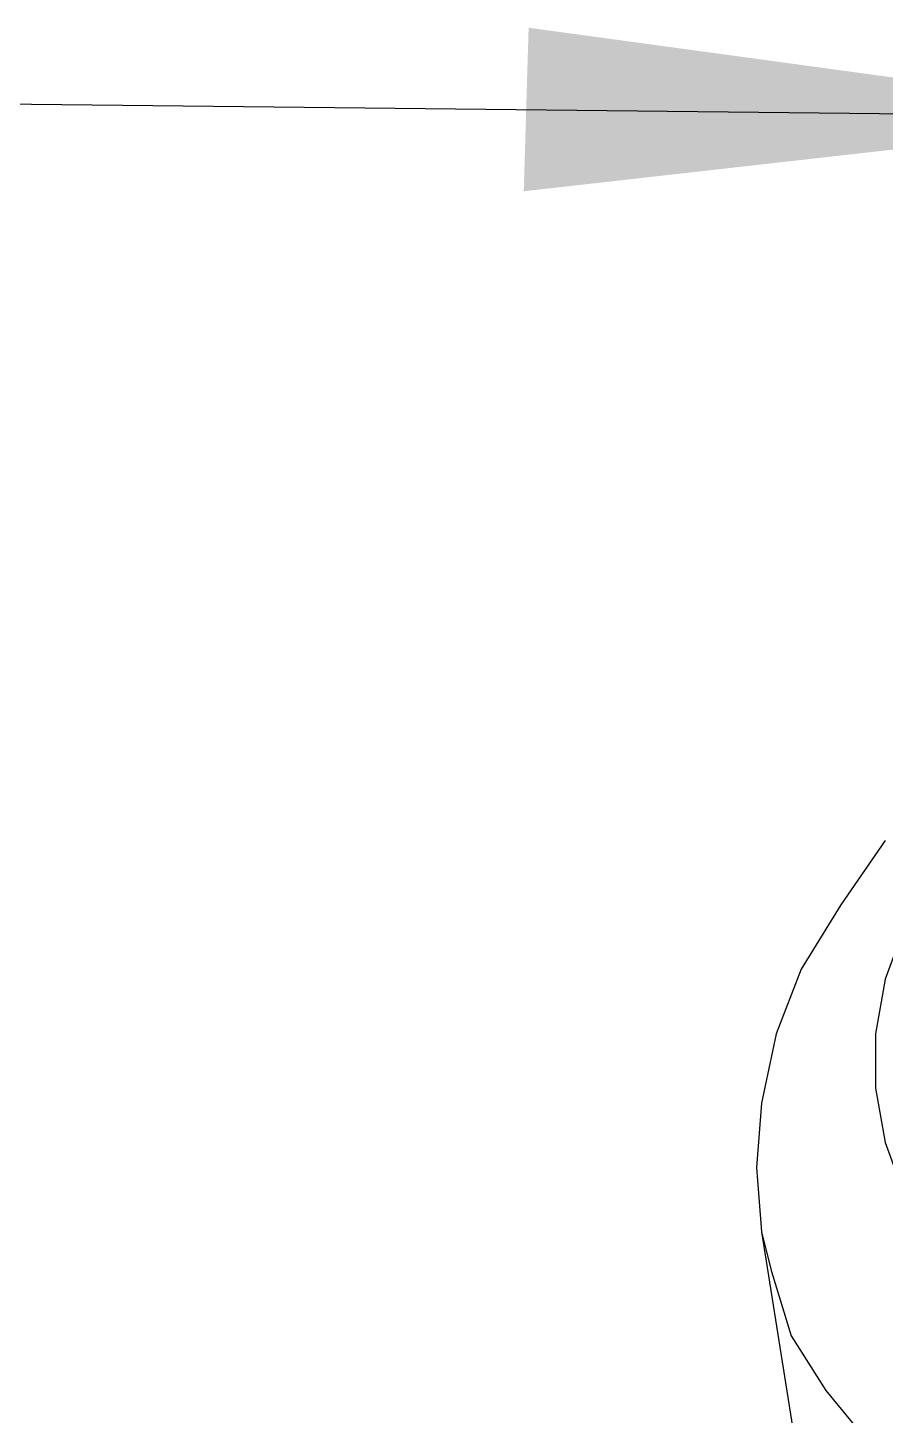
# Model space of a CAD drawing. Header units: millimetres. Extents: x 4 to 529, y -167 to 297.
# Drawn here: x 88.33 to 93.22, y -130.27 to -122.37 of the extents above; entities that cross this region are included whole.
import ezdxf

# ---------------------------------------------------------------- set-up
doc = ezdxf.new("R2010")
doc.units = ezdxf.units.MM
doc.layers.add('PDF_图层 1', color=7, linetype='Continuous', true_color=0x231f20)

msp = doc.modelspace()

# ---------------------------------------------------------------- linework, layer by layer
at = {"layer": 'PDF_图层 1', "color": 7, "lineweight": -3, "true_color": 0xffffff}
for points in [[(59.0118, -122.483), (94.9149, -122.8782)], [(93.7293, -126.8864), (93.6164, -127.0275), (93.504, -127.1969), (93.4189, -127.338), (93.3342, -127.4791), (93.2213, -127.7896), (93.1648, -128.1001), (93.1648, -128.4101), (93.2213, -128.7206), (93.3342, -129.0315), (93.504, -129.2856), (93.7293, -129.5674), (93.9834, -129.7936), (94.2939, -130.0194), (94.6326, -130.217), (95.056, -130.3859), (95.4511, -130.4993)], [(93.2212, -126.999), (92.9672, -127.3659)], [(92.9672, -127.366), (92.7419, -127.7329)], [(92.7416, -127.7331), (92.6, -128.1)], [(92.6001, -128.1001), (92.5155, -128.4953)], [(92.5156, -128.4952), (92.4874, -128.8617)], [(92.4876, -128.8618), (92.5158, -129.2287)], [(92.5156, -129.2289), (92.7983, -131.0071)], [(92.5156, -129.2289), (92.5443, -129.3418), (92.572, -129.4547), (92.6849, -129.8216), (92.8825, -130.1321), (93.1366, -130.4426), (93.447, -130.7253), (93.814, -130.9789), (94.2096, -131.2047), (94.689, -131.3745), (95.1693, -131.5434)]]:
    msp.add_lwpolyline(points, dxfattribs=at)
at = {"layer": 'PDF_图层 1', "color": 7, "true_color": 0xffffff, "transparency": 33554559}
msp.add_solid([(94.9151, -122.8781), (91.161, -123.3015), (91.1888, -122.37)], dxfattribs=at)

doc.saveas('drawing.dxf')
